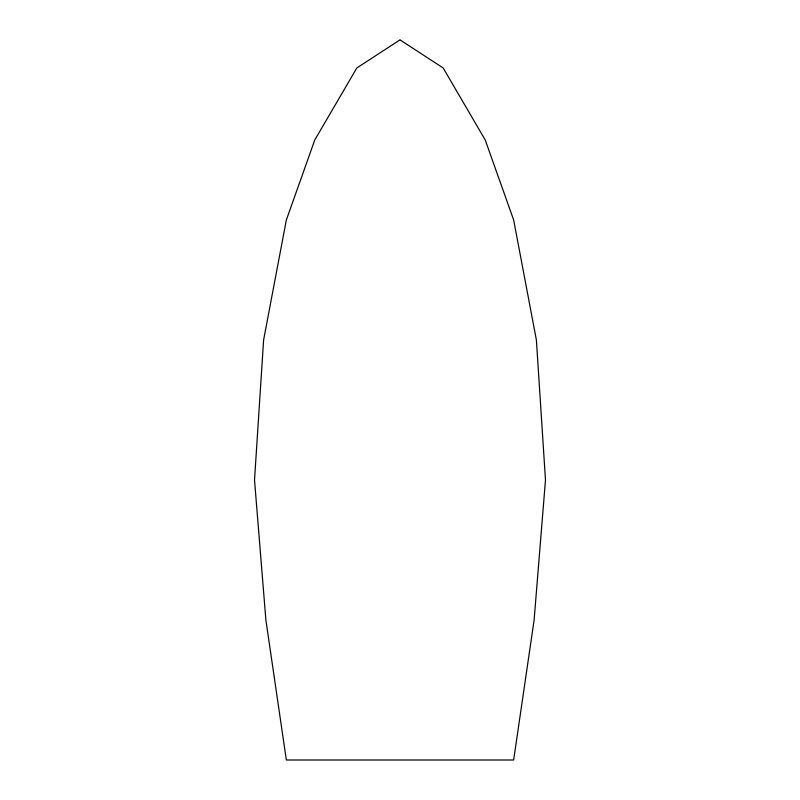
<?xml version="1.0" encoding="UTF-8"?>
<svg xmlns="http://www.w3.org/2000/svg" width="800" height="800" viewBox="0 0 800 800"><rect width="100%" height="100%" fill="white"/><g stroke="black" fill="none" stroke-linecap="round" stroke-linejoin="round"><path stroke-width="1.2" d="M399.77 40L356.81 68L314.76 140L286.34 220L263.61 340L254.52 480L265.88 620L286.34 760L513.66 760L534.12 620L545.48 480L536.39 340L513.66 220L485.24 140L443.19 68L400.23 40"/></g></svg>
